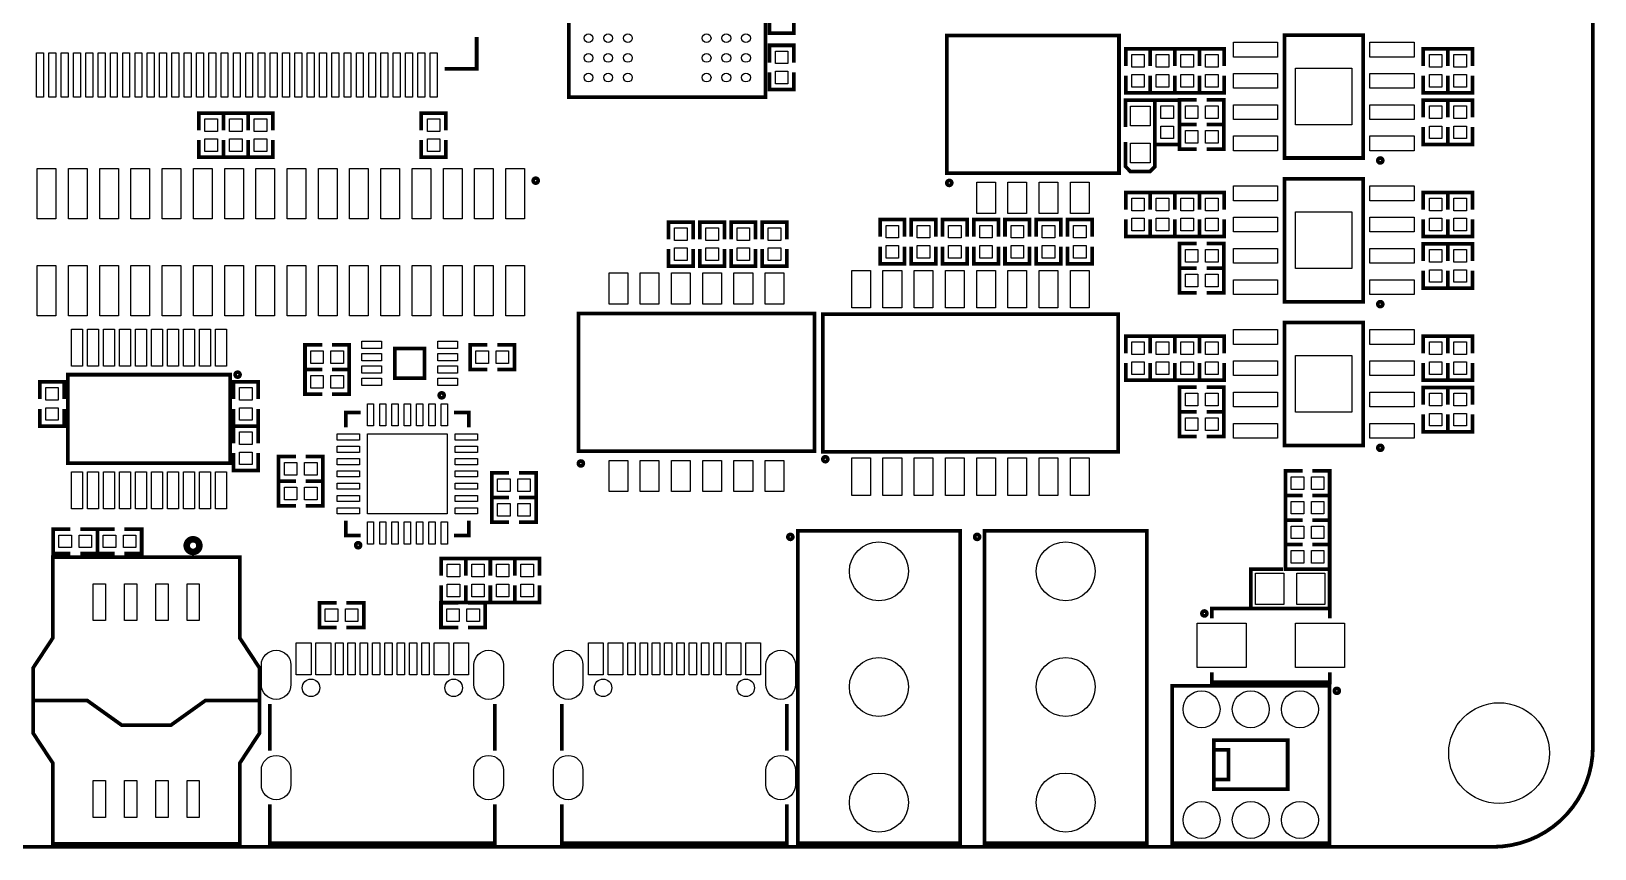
# Model space of a CAD drawing. Extents: x -3 to 4403, y -3 to 3388.
# Drawn here: x 1900 to 4403, y -3 to 1306 of the extents above; entities that cross this region are included whole.
import ezdxf

# ---------------------------------------------------------------- set-up
doc = ezdxf.new("R2010")
doc.units = 0
for name, color, linetype in [('BG_OUTLINE', 3, 'CONTINUOUS'), ('PG_SILKSCREEN_TOP', 85, 'CONTINUOUS'), ('PIN_TOP', 12, 'CONTINUOUS')]:
    doc.layers.add(name, color=color, linetype=linetype)

msp = doc.modelspace()

# ---------------------------------------------------------------- linework, layer by layer
at = {"layer": 'BG_OUTLINE', "const_width": 6}
msp.add_lwpolyline([(160, 0), (4240, 0, 0.414214), (4400, 160), (4400, 3224, 0.414214), (4240, 3384), (160, 3384, 0.414214), (0, 3224), (0, 160, 0.414214), (160, 0)], format="xyb", dxfattribs=at)
at = {"layer": 'PG_SILKSCREEN_TOP', "const_width": 5.91}
for points in [[(2760.93, 1199.99), (3075.89, 1199.99), (3075.89, 1514.95), (2760.93, 1514.95), (2760.93, 1199.99)], [(3121.27, 1329.88), (3121.27, 1302.32), (3081.89, 1302.32), (3081.89, 1329.88)], [(3365.93, 1299.03), (3641.53, 1299.03), (3641.53, 1078.55), (3365.93, 1078.55), (3365.93, 1299.03)], [(3906.2, 1102.7), (3906.2, 1299.56), (4032.18, 1299.56), (4032.18, 1102.7), (3906.2, 1102.7)], [(2613.39, 1296.44), (2613.39, 1245.25), (2562.2, 1245.25)], [(3081.89, 1255.5), (3081.89, 1283.06), (3121.27, 1283.06), (3121.27, 1255.5)], [(3652.23, 1250.14), (3652.23, 1277.7), (3691.61, 1277.7), (3691.61, 1250.14)], [(3691.61, 1250.14), (3691.61, 1277.7), (3730.99, 1277.7), (3730.99, 1250.14)], [(3730.99, 1250.14), (3730.99, 1277.7), (3770.37, 1277.7), (3770.37, 1250.14)], [(3770.37, 1250.14), (3770.37, 1277.7), (3809.75, 1277.7), (3809.75, 1250.14)], [(4128.63, 1250.14), (4128.63, 1277.7), (4168.01, 1277.7), (4168.01, 1250.14)], [(4168.01, 1250.14), (4168.01, 1277.7), (4207.39, 1277.7), (4207.39, 1250.14)], [(3081.89, 1239.76), (3081.89, 1212.2), (3121.27, 1212.2), (3121.27, 1239.76)], [(3652.23, 1234.4), (3652.23, 1206.84), (3691.61, 1206.84), (3691.61, 1234.4)], [(3691.61, 1234.4), (3691.61, 1206.84), (3730.99, 1206.84), (3730.99, 1234.4)], [(3730.99, 1234.4), (3730.99, 1206.84), (3770.37, 1206.84), (3770.37, 1234.4)], [(3770.37, 1234.4), (3770.37, 1206.84), (3809.75, 1206.84), (3809.75, 1234.4)], [(4128.63, 1234.4), (4128.63, 1206.84), (4168.01, 1206.84), (4168.01, 1234.4)], [(4168.01, 1234.4), (4168.01, 1206.84), (4207.39, 1206.84), (4207.39, 1234.4)], [(2208.26, 1147.14), (2208.26, 1174.7), (2168.88, 1174.7), (2168.88, 1147.14)], [(2247.64, 1147.14), (2247.64, 1174.7), (2208.26, 1174.7), (2208.26, 1147.14)], [(2287.02, 1147.14), (2287.02, 1174.7), (2247.64, 1174.7), (2247.64, 1147.14)], [(2564.18, 1147.14), (2564.18, 1174.7), (2524.8, 1174.7), (2524.8, 1147.14)], [(3651.83, 1152.11), (3651.83, 1195.42), (3699.07, 1195.42), (3699.07, 1152.11)], [(3699.07, 1167.86), (3699.07, 1195.42), (3738.45, 1195.42), (3738.45, 1167.86)], [(3766.05, 1195.82), (3738.49, 1195.82), (3738.49, 1156.44), (3766.05, 1156.44)], [(3781.79, 1195.82), (3809.35, 1195.82), (3809.35, 1156.44), (3781.79, 1156.44)], [(4128.63, 1167.86), (4128.63, 1195.42), (4168.01, 1195.42), (4168.01, 1167.86)], [(4168.01, 1167.86), (4168.01, 1195.42), (4207.39, 1195.42), (4207.39, 1167.86)], [(3699.07, 1152.12), (3699.07, 1124.56), (3738.45, 1124.56), (3738.45, 1152.12)], [(3766.05, 1117.06), (3738.49, 1117.06), (3738.49, 1156.44), (3766.05, 1156.44)], [(3781.79, 1117.06), (3809.35, 1117.06), (3809.35, 1156.44), (3781.79, 1156.44)], [(4128.63, 1152.12), (4128.63, 1124.56), (4168.01, 1124.56), (4168.01, 1152.12)], [(4168.01, 1152.12), (4168.01, 1124.56), (4207.39, 1124.56), (4207.39, 1152.12)], [(2208.26, 1131.4), (2208.26, 1103.84), (2168.88, 1103.84), (2168.88, 1131.4)], [(2247.64, 1131.4), (2247.64, 1103.84), (2208.26, 1103.84), (2208.26, 1131.4)], [(2287.02, 1131.4), (2287.02, 1103.84), (2247.64, 1103.84), (2247.64, 1131.4)], [(2564.18, 1131.4), (2564.18, 1103.84), (2524.8, 1103.84), (2524.8, 1131.4)], [(3699.07, 1128.49), (3699.07, 1089.12), (3691.2, 1081.24), (3659.7, 1081.24), (3651.83, 1089.12), (3651.83, 1128.49)], [(3906.2, 872.7), (3906.2, 1069.56), (4032.18, 1069.56), (4032.18, 872.7), (3906.2, 872.7)], [(3652.23, 1020.14), (3652.23, 1047.7), (3691.61, 1047.7), (3691.61, 1020.14)], [(3691.61, 1020.14), (3691.61, 1047.7), (3730.99, 1047.7), (3730.99, 1020.14)], [(3730.99, 1020.14), (3730.99, 1047.7), (3770.37, 1047.7), (3770.37, 1020.14)], [(3770.37, 1020.14), (3770.37, 1047.7), (3809.75, 1047.7), (3809.75, 1020.14)], [(4128.63, 1020.14), (4128.63, 1047.7), (4168.01, 1047.7), (4168.01, 1020.14)], [(4168.01, 1020.14), (4168.01, 1047.7), (4207.39, 1047.7), (4207.39, 1020.14)], [(2920.53, 972.65), (2920.53, 1000.21), (2959.91, 1000.21), (2959.91, 972.65)], [(2970.53, 972.65), (2970.53, 1000.21), (3009.91, 1000.21), (3009.91, 972.65)], [(3020.53, 972.65), (3020.53, 1000.21), (3059.91, 1000.21), (3059.91, 972.65)], [(3070.53, 972.65), (3070.53, 1000.21), (3109.91, 1000.21), (3109.91, 972.65)], [(3259.04, 976.58), (3259.04, 1004.14), (3298.42, 1004.14), (3298.42, 976.58)], [(3309.04, 976.58), (3309.04, 1004.14), (3348.42, 1004.14), (3348.42, 976.58)], [(3359.04, 976.58), (3359.04, 1004.14), (3398.42, 1004.14), (3398.42, 976.58)], [(3409.04, 976.58), (3409.04, 1004.14), (3448.42, 1004.14), (3448.42, 976.58)], [(3459.04, 976.58), (3459.04, 1004.14), (3498.42, 1004.14), (3498.42, 976.58)], [(3509.04, 976.58), (3509.04, 1004.14), (3548.42, 1004.14), (3548.42, 976.58)], [(3559.04, 976.58), (3559.04, 1004.14), (3598.42, 1004.14), (3598.42, 976.58)], [(3652.23, 1004.4), (3652.23, 976.84), (3691.61, 976.84), (3691.61, 1004.4)], [(3691.61, 1004.4), (3691.61, 976.84), (3730.99, 976.84), (3730.99, 1004.4)], [(3730.99, 1004.4), (3730.99, 976.84), (3770.37, 976.84), (3770.37, 1004.4)], [(3770.37, 1004.4), (3770.37, 976.84), (3809.75, 976.84), (3809.75, 1004.4)], [(4128.63, 1004.4), (4128.63, 976.84), (4168.01, 976.84), (4168.01, 1004.4)], [(4168.01, 1004.4), (4168.01, 976.84), (4207.39, 976.84), (4207.39, 1004.4)], [(2920.53, 956.91), (2920.53, 929.35), (2959.91, 929.35), (2959.91, 956.91)], [(2970.53, 956.91), (2970.53, 929.35), (3009.91, 929.35), (3009.91, 956.91)], [(3020.53, 956.91), (3020.53, 929.35), (3059.91, 929.35), (3059.91, 956.91)], [(3070.53, 956.91), (3070.53, 929.35), (3109.91, 929.35), (3109.91, 956.91)], [(3259.04, 960.84), (3259.04, 933.28), (3298.42, 933.28), (3298.42, 960.84)], [(3309.04, 960.84), (3309.04, 933.28), (3348.42, 933.28), (3348.42, 960.84)], [(3359.04, 960.84), (3359.04, 933.28), (3398.42, 933.28), (3398.42, 960.84)], [(3409.04, 960.84), (3409.04, 933.28), (3448.42, 933.28), (3448.42, 960.84)], [(3459.04, 960.84), (3459.04, 933.28), (3498.42, 933.28), (3498.42, 960.84)], [(3509.04, 960.84), (3509.04, 933.28), (3548.42, 933.28), (3548.42, 960.84)], [(3559.04, 960.84), (3559.04, 933.28), (3598.42, 933.28), (3598.42, 960.84)], [(3766.05, 965.82), (3738.49, 965.82), (3738.49, 926.44), (3766.05, 926.44)], [(3781.79, 965.82), (3809.35, 965.82), (3809.35, 926.44), (3781.79, 926.44)], [(4128.63, 937.86), (4128.63, 965.42), (4168.01, 965.42), (4168.01, 937.86)], [(4168.01, 937.86), (4168.01, 965.42), (4207.39, 965.42), (4207.39, 937.86)], [(3766.05, 887.06), (3738.49, 887.06), (3738.49, 926.44), (3766.05, 926.44)], [(3781.79, 887.06), (3809.35, 887.06), (3809.35, 926.44), (3781.79, 926.44)], [(4128.63, 922.12), (4128.63, 894.56), (4168.01, 894.56), (4168.01, 922.12)], [(4168.01, 922.12), (4168.01, 894.56), (4207.39, 894.56), (4207.39, 922.12)], [(2776.24, 853.88), (3154.2, 853.88), (3154.2, 633.4), (2776.24, 633.4), (2776.24, 853.88)], [(3167.51, 852.81), (3639.95, 852.81), (3639.95, 632.33), (3167.51, 632.33), (3167.51, 852.81)], [(3906.2, 642.7), (3906.2, 839.56), (4032.18, 839.56), (4032.18, 642.7), (3906.2, 642.7)], [(2366.17, 803.5), (2338.61, 803.5), (2338.61, 764.12), (2366.17, 764.12)], [(2381.91, 803.5), (2409.47, 803.5), (2409.47, 764.12), (2381.91, 764.12)], [(2630.49, 764.12), (2602.93, 764.12), (2602.93, 803.5), (2630.49, 803.5)], [(2646.23, 764.12), (2673.79, 764.12), (2673.79, 803.5), (2646.23, 803.5)], [(3652.23, 790.14), (3652.23, 817.7), (3691.61, 817.7), (3691.61, 790.14)], [(3691.61, 790.14), (3691.61, 817.7), (3730.99, 817.7), (3730.99, 790.14)], [(3730.99, 790.14), (3730.99, 817.7), (3770.37, 817.7), (3770.37, 790.14)], [(3770.37, 790.14), (3770.37, 817.7), (3809.75, 817.7), (3809.75, 790.14)], [(4128.63, 790.14), (4128.63, 817.7), (4168.01, 817.7), (4168.01, 790.14)], [(4168.01, 790.14), (4168.01, 817.7), (4207.39, 817.7), (4207.39, 790.14)], [(2482.58, 750.35), (2482.58, 797.59), (2529.82, 797.59), (2529.82, 750.35), (2482.58, 750.35)], [(3652.23, 774.4), (3652.23, 746.84), (3691.61, 746.84), (3691.61, 774.4)], [(3691.61, 774.4), (3691.61, 746.84), (3730.99, 746.84), (3730.99, 774.4)], [(3730.99, 774.4), (3730.99, 746.84), (3770.37, 746.84), (3770.37, 774.4)], [(3770.37, 774.4), (3770.37, 746.84), (3809.75, 746.84), (3809.75, 774.4)], [(4128.63, 774.4), (4128.63, 746.84), (4168.01, 746.84), (4168.01, 774.4)], [(4168.01, 774.4), (4168.01, 746.84), (4207.39, 746.84), (4207.39, 774.4)], [(2218.92, 755.87), (2218.92, 614.13), (1959.08, 614.13), (1959.08, 755.87), (2218.92, 755.87)], [(2366.17, 724.74), (2338.61, 724.74), (2338.61, 764.12), (2366.17, 764.12)], [(2381.91, 724.74), (2409.47, 724.74), (2409.47, 764.12), (2381.91, 764.12)], [(1913.94, 716.87), (1913.94, 744.43), (1953.32, 744.43), (1953.32, 716.87)], [(2224.31, 716.87), (2224.31, 744.43), (2263.69, 744.43), (2263.69, 716.87)], [(3766.05, 735.82), (3738.49, 735.82), (3738.49, 696.44), (3766.05, 696.44)], [(3781.79, 735.82), (3809.35, 735.82), (3809.35, 696.44), (3781.79, 696.44)], [(4128.63, 707.86), (4128.63, 735.42), (4168.01, 735.42), (4168.01, 707.86)], [(4168.01, 707.86), (4168.01, 735.42), (4207.39, 735.42), (4207.39, 707.86)], [(1913.94, 701.13), (1913.94, 673.57), (1953.32, 673.57), (1953.32, 701.13)], [(2224.31, 701.13), (2224.31, 673.57), (2263.69, 673.57), (2263.69, 701.13)], [(2224.31, 646.01), (2224.31, 673.57), (2263.69, 673.57), (2263.69, 646.01)], [(2404.03, 671.8), (2404.03, 695.43), (2427.66, 695.43)], [(2577.26, 695.43), (2600.89, 695.43), (2600.89, 671.8)], [(3766.05, 657.06), (3738.49, 657.06), (3738.49, 696.44), (3766.05, 696.44)], [(3781.79, 657.06), (3809.35, 657.06), (3809.35, 696.44), (3781.79, 696.44)], [(4128.63, 692.12), (4128.63, 664.56), (4168.01, 664.56), (4168.01, 692.12)], [(4168.01, 692.12), (4168.01, 664.56), (4207.39, 664.56), (4207.39, 692.12)], [(2224.31, 630.27), (2224.31, 602.71), (2263.69, 602.71), (2263.69, 630.27)], [(2323.96, 585.45), (2296.4, 585.45), (2296.4, 624.83), (2323.96, 624.83)], [(2339.7, 585.45), (2367.26, 585.45), (2367.26, 624.83), (2339.7, 624.83)], [(2665.22, 598.57), (2637.66, 598.57), (2637.66, 559.19), (2665.22, 559.19)], [(2680.96, 598.57), (2708.52, 598.57), (2708.52, 559.19), (2680.96, 559.19)], [(3935.44, 601.96), (3907.88, 601.96), (3907.88, 562.58), (3935.44, 562.58)], [(3951.18, 601.96), (3978.74, 601.96), (3978.74, 562.58), (3951.18, 562.58)], [(2323.96, 546.07), (2296.4, 546.07), (2296.4, 585.45), (2323.96, 585.45)], [(2339.7, 546.07), (2367.26, 546.07), (2367.26, 585.45), (2339.7, 585.45)], [(2665.22, 559.19), (2637.66, 559.19), (2637.66, 519.81), (2665.22, 519.81)], [(2680.96, 559.19), (2708.52, 559.19), (2708.52, 519.81), (2680.96, 519.81)], [(3935.44, 562.58), (3907.88, 562.58), (3907.88, 523.2), (3935.44, 523.2)], [(3951.18, 562.58), (3978.74, 562.58), (3978.74, 523.2), (3951.18, 523.2)], [(3935.44, 523.2), (3907.88, 523.2), (3907.88, 483.82), (3935.44, 483.82)], [(3951.18, 523.2), (3978.74, 523.2), (3978.74, 483.82), (3951.18, 483.82)], [(1963.01, 508.7), (1935.45, 508.7), (1935.45, 469.32), (1963.01, 469.32)], [(1978.75, 508.7), (2006.31, 508.7), (2006.31, 469.32), (1978.75, 469.32)], [(2033.87, 508.7), (2006.31, 508.7), (2006.31, 469.32), (2033.87, 469.32)], [(2049.61, 508.7), (2077.17, 508.7), (2077.17, 469.32), (2049.61, 469.32)], [(2427.66, 498.57), (2404.03, 498.57), (2404.03, 522.2)], [(2600.89, 522.2), (2600.89, 498.57), (2577.26, 498.57)], [(3127.27, 6.02), (3387.11, 6.02), (3387.11, 506.02), (3127.27, 506.02), (3127.27, 6.02)], [(3426.27, 6.02), (3686.11, 6.02), (3686.11, 506.02), (3426.27, 506.02), (3426.27, 6.02)], [(3935.44, 483.82), (3907.88, 483.82), (3907.88, 444.44), (3935.44, 444.44)], [(3951.18, 483.82), (3978.74, 483.82), (3978.74, 444.44), (3951.18, 444.44)], [(2234.22, 463.72), (2234.22, 334.39), (2265.71, 286.55), (2265.71, 181.83), (2234.22, 133.99), (2234.22, 4.66), (1935, 4.66), (1935, 133.99), (1903.51, 181.83), (1903.51, 286.55), (1935, 334.39), (1935, 463.72), (2234.22, 463.72)], [(2595.87, 434.24), (2595.87, 461.8), (2556.49, 461.8), (2556.49, 434.24)], [(2635.25, 434.24), (2635.25, 461.8), (2595.87, 461.8), (2595.87, 434.24)], [(2635.25, 434.24), (2635.25, 461.8), (2674.63, 461.8), (2674.63, 434.24)], [(2674.63, 434.24), (2674.63, 461.8), (2714.01, 461.8), (2714.01, 434.24)], [(3903.94, 444.44), (3852.76, 444.44), (3852.76, 381.44), (3903.94, 381.44)], [(3927.56, 381.44), (3978.74, 381.44), (3978.74, 444.44), (3927.56, 444.44)], [(2595.87, 418.5), (2595.87, 390.94), (2556.49, 390.94), (2556.49, 418.5)], [(2635.25, 418.5), (2635.25, 390.94), (2595.87, 390.94), (2595.87, 418.5)], [(2635.25, 418.5), (2635.25, 390.94), (2674.63, 390.94), (2674.63, 418.5)], [(2674.63, 418.5), (2674.63, 390.94), (2714.01, 390.94), (2714.01, 418.5)], [(2389.24, 390.72), (2361.68, 390.72), (2361.68, 351.34), (2389.24, 351.34)], [(2404.98, 390.72), (2432.54, 390.72), (2432.54, 351.34), (2404.98, 351.34)], [(2583.86, 390.72), (2556.3, 390.72), (2556.3, 351.34), (2583.86, 351.34)], [(2599.6, 390.72), (2627.16, 390.72), (2627.16, 351.34), (2599.6, 351.34)], [(3790.02, 365.74), (3790.02, 381.49), (3979, 381.49), (3979, 365.74)], [(3790.02, 279.12), (3790.02, 263.37), (3979, 263.37), (3979, 279.12)], [(3966.6, 5.64), (3726.45, 5.64), (3726.45, 257.6), (3978.41, 257.6), (3978.41, 5.64), (3966.6, 5.64)], [(2265.71, 234.19), (2179.1, 234.19), (2123.98, 194.82), (2045.24, 194.82), (1990.12, 234.19), (1903.51, 234.19)], [(2282.46, 228.51), (2282.46, 153.86)], [(2642.46, 153.86), (2642.46, 228.51)], [(2749.95, 228.51), (2749.95, 153.86)], [(3109.95, 153.86), (3109.95, 228.51)], [(3911.49, 170.99), (3793.37, 170.99), (3793.37, 92.25), (3911.49, 92.25), (3911.49, 170.99)], [(3793.37, 108), (3817, 108), (3817, 155.24), (3793.37, 155.24)], [(2282.46, 67.88), (2282.46, 5.95), (2642.46, 5.95), (2642.46, 67.88)], [(2749.95, 67.88), (2749.95, 5.95), (3109.95, 5.95), (3109.95, 67.88)]]:
    msp.add_lwpolyline(points, dxfattribs=at)
for points in [[(4063.67, 1098.77, 0.999439), (4055.81, 1098.77, 1.000561), (4063.67, 1098.77)], [(2711.81, 1066.43, 1.00005), (2703.94, 1066.42, 0.99995), (2711.81, 1066.43)], [(3373.81, 1062.81, 1.000189), (3365.93, 1062.8, 0.999811), (3373.81, 1062.81)], [(4063.67, 868.77, 0.999439), (4055.81, 868.77, 1.000561), (4063.67, 868.77)], [(2234.67, 755.87, 1.000289), (2226.79, 755.86, 0.999711), (2234.67, 755.87)], [(2561.32, 722.79, 0.99972), (2553.44, 722.79, 1.00028), (2561.32, 722.79)], [(3175.38, 620.52, 0.99943), (3167.51, 620.53, 1.00057), (3175.38, 620.52)], [(4063.67, 638.77, 0.999439), (4055.81, 638.77, 1.000561), (4063.67, 638.77)], [(2784.12, 613.72, 0.99968), (2776.24, 613.72, 1.00032), (2784.12, 613.72)], [(3119.39, 496.18, 1.000632), (3111.53, 496.17, 0.999368), (3119.39, 496.18)], [(3418.39, 496.18, 1.000632), (3410.53, 496.17, 0.999368), (3418.39, 496.18)], [(2171.86, 482.22, 1.00012), (2146.97, 482.22, 0.99988), (2171.86, 482.22)], [(2167.29, 482.22, 1.00019), (2151.54, 482.22, 0.99981), (2167.29, 482.22)], [(2427.65, 482.83, 1.000451), (2419.79, 482.82, 0.999549), (2427.65, 482.83)], [(3782.15, 373.61, 1.00028), (3774.27, 373.61, 0.99972), (3782.15, 373.61)], [(3994.16, 249.73, 1.00006), (3986.29, 249.73, 0.99994), (3994.16, 249.73)]]:
    msp.add_lwpolyline(points, format="xyb", dxfattribs=at)
at = {"layer": 'PIN_TOP'}
for points in [[(3895.495, 1287.94), (3895.495, 1264.32), (3824.625, 1264.32), (3824.625, 1287.94)], [(4113.755, 1287.94), (4113.755, 1264.32), (4042.885, 1264.32), (4042.885, 1287.94)], [(1920.08, 1199.975), (1909.06, 1199.975), (1909.06, 1270.845), (1920.08, 1270.845)], [(1939.76, 1199.975), (1928.74, 1199.975), (1928.74, 1270.845), (1939.76, 1270.845)], [(1959.45, 1199.975), (1948.43, 1199.975), (1948.43, 1270.845), (1959.45, 1270.845)], [(1979.13, 1199.975), (1968.11, 1199.975), (1968.11, 1270.845), (1979.13, 1270.845)], [(1998.82, 1199.975), (1987.8, 1199.975), (1987.8, 1270.845), (1998.82, 1270.845)], [(2018.5, 1199.975), (2007.48, 1199.975), (2007.48, 1270.845), (2018.5, 1270.845)], [(2038.19, 1199.975), (2027.17, 1199.975), (2027.17, 1270.845), (2038.19, 1270.845)], [(2057.87, 1199.975), (2046.85, 1199.975), (2046.85, 1270.845), (2057.87, 1270.845)], [(2077.56, 1199.975), (2066.54, 1199.975), (2066.54, 1270.845), (2077.56, 1270.845)], [(2097.24, 1199.975), (2086.22, 1199.975), (2086.22, 1270.845), (2097.24, 1270.845)], [(2116.93, 1199.975), (2105.91, 1199.975), (2105.91, 1270.845), (2116.93, 1270.845)], [(2136.61, 1199.975), (2125.59, 1199.975), (2125.59, 1270.845), (2136.61, 1270.845)], [(2156.3, 1199.975), (2145.28, 1199.975), (2145.28, 1270.845), (2156.3, 1270.845)], [(2175.98, 1199.975), (2164.96, 1199.975), (2164.96, 1270.845), (2175.98, 1270.845)], [(2195.67, 1199.975), (2184.65, 1199.975), (2184.65, 1270.845), (2195.67, 1270.845)], [(2215.35, 1199.975), (2204.33, 1199.975), (2204.33, 1270.845), (2215.35, 1270.845)], [(2235.04, 1199.975), (2224.02, 1199.975), (2224.02, 1270.845), (2235.04, 1270.845)], [(2254.72, 1199.975), (2243.7, 1199.975), (2243.7, 1270.845), (2254.72, 1270.845)], [(2274.41, 1199.975), (2263.39, 1199.975), (2263.39, 1270.845), (2274.41, 1270.845)], [(2294.09, 1199.975), (2283.07, 1199.975), (2283.07, 1270.845), (2294.09, 1270.845)], [(2313.78, 1199.975), (2302.76, 1199.975), (2302.76, 1270.845), (2313.78, 1270.845)], [(2333.46, 1199.975), (2322.44, 1199.975), (2322.44, 1270.845), (2333.46, 1270.845)], [(2353.15, 1199.975), (2342.13, 1199.975), (2342.13, 1270.845), (2353.15, 1270.845)], [(2372.83, 1199.975), (2361.81, 1199.975), (2361.81, 1270.845), (2372.83, 1270.845)], [(2392.52, 1199.975), (2381.5, 1199.975), (2381.5, 1270.845), (2392.52, 1270.845)], [(2412.2, 1199.975), (2401.18, 1199.975), (2401.18, 1270.845), (2412.2, 1270.845)], [(2431.89, 1199.975), (2420.87, 1199.975), (2420.87, 1270.845), (2431.89, 1270.845)], [(2451.57, 1199.975), (2440.55, 1199.975), (2440.55, 1270.845), (2451.57, 1270.845)], [(2471.26, 1199.975), (2460.24, 1199.975), (2460.24, 1270.845), (2471.26, 1270.845)], [(2490.94, 1199.975), (2479.92, 1199.975), (2479.92, 1270.845), (2490.94, 1270.845)], [(2510.63, 1199.975), (2499.61, 1199.975), (2499.61, 1270.845), (2510.63, 1270.845)], [(2530.31, 1199.975), (2519.29, 1199.975), (2519.29, 1270.845), (2530.31, 1270.845)], [(2550, 1199.975), (2538.98, 1199.975), (2538.98, 1270.845), (2550, 1270.845)], [(3111.62, 1253.73), (3091.54, 1253.73), (3091.54, 1273.81), (3111.62, 1273.81)], [(3681.96, 1248.37), (3661.88, 1248.37), (3661.88, 1268.45), (3681.96, 1268.45)], [(3721.34, 1248.37), (3701.26, 1248.37), (3701.26, 1268.45), (3721.34, 1268.45)], [(3760.72, 1248.37), (3740.64, 1248.37), (3740.64, 1268.45), (3760.72, 1268.45)], [(3800.1, 1248.37), (3780.02, 1248.37), (3780.02, 1268.45), (3800.1, 1268.45)], [(4158.36, 1248.37), (4138.28, 1248.37), (4138.28, 1268.45), (4158.36, 1268.45)], [(4197.74, 1248.37), (4177.66, 1248.37), (4177.66, 1268.45), (4197.74, 1268.45)], [(3111.62, 1221.45), (3091.54, 1221.45), (3091.54, 1241.53), (3111.62, 1241.53)], [(3681.96, 1216.09), (3661.88, 1216.09), (3661.88, 1236.17), (3681.96, 1236.17)], [(3721.34, 1216.09), (3701.26, 1216.09), (3701.26, 1236.17), (3721.34, 1236.17)], [(3760.72, 1216.09), (3740.64, 1216.09), (3740.64, 1236.17), (3760.72, 1236.17)], [(3800.1, 1216.09), (3780.02, 1216.09), (3780.02, 1236.17), (3800.1, 1236.17)], [(3895.495, 1237.94), (3895.495, 1214.32), (3824.625, 1214.32), (3824.625, 1237.94)], [(4014.465, 1155.855), (3923.915, 1155.855), (3923.915, 1246.405), (4014.465, 1246.405)], [(4113.755, 1237.94), (4113.755, 1214.32), (4042.885, 1214.32), (4042.885, 1237.94)], [(4158.36, 1216.09), (4138.28, 1216.09), (4138.28, 1236.17), (4158.36, 1236.17)], [(4197.74, 1216.09), (4177.66, 1216.09), (4177.66, 1236.17), (4197.74, 1236.17)], [(3691.2, 1154.08), (3659.7, 1154.08), (3659.7, 1185.58), (3691.2, 1185.58)], [(3728.8, 1166.09), (3708.72, 1166.09), (3708.72, 1186.17), (3728.8, 1186.17)], [(3747.74, 1166.09), (3747.74, 1186.17), (3767.82, 1186.17), (3767.82, 1166.09)], [(3780.02, 1166.09), (3780.02, 1186.17), (3800.1, 1186.17), (3800.1, 1166.09)], [(3895.495, 1187.94), (3895.495, 1164.32), (3824.625, 1164.32), (3824.625, 1187.94)], [(4113.755, 1187.94), (4113.755, 1164.32), (4042.885, 1164.32), (4042.885, 1187.94)], [(4158.36, 1166.09), (4138.28, 1166.09), (4138.28, 1186.17), (4158.36, 1186.17)], [(4197.74, 1166.09), (4177.66, 1166.09), (4177.66, 1186.17), (4197.74, 1186.17)], [(2178.53, 1165.45), (2198.61, 1165.45), (2198.61, 1145.37), (2178.53, 1145.37)], [(2217.91, 1165.45), (2237.99, 1165.45), (2237.99, 1145.37), (2217.91, 1145.37)], [(2257.29, 1165.45), (2277.37, 1165.45), (2277.37, 1145.37), (2257.29, 1145.37)], [(2534.45, 1165.45), (2554.53, 1165.45), (2554.53, 1145.37), (2534.45, 1145.37)], [(3728.8, 1133.81), (3708.72, 1133.81), (3708.72, 1153.89), (3728.8, 1153.89)], [(4158.36, 1133.81), (4138.28, 1133.81), (4138.28, 1153.89), (4158.36, 1153.89)], [(4197.74, 1133.81), (4177.66, 1133.81), (4177.66, 1153.89), (4197.74, 1153.89)], [(2178.53, 1133.17), (2198.61, 1133.17), (2198.61, 1113.09), (2178.53, 1113.09)], [(2217.91, 1133.17), (2237.99, 1133.17), (2237.99, 1113.09), (2217.91, 1113.09)], [(2257.29, 1133.17), (2277.37, 1133.17), (2277.37, 1113.09), (2257.29, 1113.09)], [(2534.45, 1133.17), (2554.53, 1133.17), (2554.53, 1113.09), (2534.45, 1113.09)], [(3691.2, 1095.02), (3659.7, 1095.02), (3659.7, 1126.52), (3691.2, 1126.52)], [(3767.82, 1146.79), (3767.82, 1126.71), (3747.74, 1126.71), (3747.74, 1146.79)], [(3800.1, 1146.79), (3800.1, 1126.71), (3780.02, 1126.71), (3780.02, 1146.79)], [(3895.495, 1137.94), (3895.495, 1114.32), (3824.625, 1114.32), (3824.625, 1137.94)], [(4113.755, 1137.94), (4113.755, 1114.32), (4042.885, 1114.32), (4042.885, 1137.94)], [(1910.04, 1086.115), (1939.96, 1086.115), (1939.96, 1005.405), (1910.04, 1005.405)], [(1960.04, 1086.115), (1989.96, 1086.115), (1989.96, 1005.405), (1960.04, 1005.405)], [(2010.04, 1086.115), (2039.96, 1086.115), (2039.96, 1005.405), (2010.04, 1005.405)], [(2060.04, 1086.115), (2089.96, 1086.115), (2089.96, 1005.405), (2060.04, 1005.405)], [(2110.04, 1086.115), (2139.96, 1086.115), (2139.96, 1005.405), (2110.04, 1005.405)], [(2160.04, 1086.115), (2189.96, 1086.115), (2189.96, 1005.405), (2160.04, 1005.405)], [(2210.04, 1086.115), (2239.96, 1086.115), (2239.96, 1005.405), (2210.04, 1005.405)], [(2260.04, 1086.115), (2289.96, 1086.115), (2289.96, 1005.405), (2260.04, 1005.405)], [(2310.04, 1086.115), (2339.96, 1086.115), (2339.96, 1005.405), (2310.04, 1005.405)], [(2360.04, 1086.115), (2389.96, 1086.115), (2389.96, 1005.405), (2360.04, 1005.405)], [(2410.04, 1086.115), (2439.96, 1086.115), (2439.96, 1005.405), (2410.04, 1005.405)], [(2460.04, 1086.115), (2489.96, 1086.115), (2489.96, 1005.405), (2460.04, 1005.405)], [(2510.04, 1086.115), (2539.96, 1086.115), (2539.96, 1005.405), (2510.04, 1005.405)], [(2560.04, 1086.115), (2589.96, 1086.115), (2589.96, 1005.405), (2560.04, 1005.405)], [(2610.04, 1086.115), (2639.96, 1086.115), (2639.96, 1005.405), (2610.04, 1005.405)], [(2660.04, 1086.115), (2689.96, 1086.115), (2689.96, 1005.405), (2660.04, 1005.405)], [(3443.69, 1013.79), (3413.77, 1013.79), (3413.77, 1063.79), (3443.69, 1063.79)], [(3493.69, 1013.79), (3463.77, 1013.79), (3463.77, 1063.79), (3493.69, 1063.79)], [(3543.69, 1013.79), (3513.77, 1013.79), (3513.77, 1063.79), (3543.69, 1063.79)], [(3593.69, 1013.79), (3563.77, 1013.79), (3563.77, 1063.79), (3593.69, 1063.79)], [(3895.495, 1057.94), (3895.495, 1034.32), (3824.625, 1034.32), (3824.625, 1057.94)], [(4113.755, 1057.94), (4113.755, 1034.32), (4042.885, 1034.32), (4042.885, 1057.94)], [(3681.96, 1018.37), (3661.88, 1018.37), (3661.88, 1038.45), (3681.96, 1038.45)], [(3721.34, 1018.37), (3701.26, 1018.37), (3701.26, 1038.45), (3721.34, 1038.45)], [(3760.72, 1018.37), (3740.64, 1018.37), (3740.64, 1038.45), (3760.72, 1038.45)], [(3800.1, 1018.37), (3780.02, 1018.37), (3780.02, 1038.45), (3800.1, 1038.45)], [(4158.36, 1018.37), (4138.28, 1018.37), (4138.28, 1038.45), (4158.36, 1038.45)], [(4197.74, 1018.37), (4177.66, 1018.37), (4177.66, 1038.45), (4197.74, 1038.45)], [(3681.96, 986.09), (3661.88, 986.09), (3661.88, 1006.17), (3681.96, 1006.17)], [(3721.34, 986.09), (3701.26, 986.09), (3701.26, 1006.17), (3721.34, 1006.17)], [(3760.72, 986.09), (3740.64, 986.09), (3740.64, 1006.17), (3760.72, 1006.17)], [(3800.1, 986.09), (3780.02, 986.09), (3780.02, 1006.17), (3800.1, 1006.17)], [(3895.495, 1007.94), (3895.495, 984.32), (3824.625, 984.32), (3824.625, 1007.94)], [(4014.465, 925.855), (3923.915, 925.855), (3923.915, 1016.405), (4014.465, 1016.405)], [(4113.755, 1007.94), (4113.755, 984.32), (4042.885, 984.32), (4042.885, 1007.94)], [(4158.36, 986.09), (4138.28, 986.09), (4138.28, 1006.17), (4158.36, 1006.17)], [(4197.74, 986.09), (4177.66, 986.09), (4177.66, 1006.17), (4197.74, 1006.17)], [(2950.26, 970.88), (2930.18, 970.88), (2930.18, 990.96), (2950.26, 990.96)], [(3000.26, 970.88), (2980.18, 970.88), (2980.18, 990.96), (3000.26, 990.96)], [(3050.26, 970.88), (3030.18, 970.88), (3030.18, 990.96), (3050.26, 990.96)], [(3100.26, 970.88), (3080.18, 970.88), (3080.18, 990.96), (3100.26, 990.96)], [(3288.77, 974.81), (3268.69, 974.81), (3268.69, 994.89), (3288.77, 994.89)], [(3338.77, 974.81), (3318.69, 974.81), (3318.69, 994.89), (3338.77, 994.89)], [(3388.77, 974.81), (3368.69, 974.81), (3368.69, 994.89), (3388.77, 994.89)], [(3438.77, 974.81), (3418.69, 974.81), (3418.69, 994.89), (3438.77, 994.89)], [(3488.77, 974.81), (3468.69, 974.81), (3468.69, 994.89), (3488.77, 994.89)], [(3538.77, 974.81), (3518.69, 974.81), (3518.69, 994.89), (3538.77, 994.89)], [(3588.77, 974.81), (3568.69, 974.81), (3568.69, 994.89), (3588.77, 994.89)], [(2950.26, 938.6), (2930.18, 938.6), (2930.18, 958.68), (2950.26, 958.68)], [(3000.26, 938.6), (2980.18, 938.6), (2980.18, 958.68), (3000.26, 958.68)], [(3050.26, 938.6), (3030.18, 938.6), (3030.18, 958.68), (3050.26, 958.68)], [(3100.26, 938.6), (3080.18, 938.6), (3080.18, 958.68), (3100.26, 958.68)], [(3288.77, 942.53), (3268.69, 942.53), (3268.69, 962.61), (3288.77, 962.61)], [(3338.77, 942.53), (3318.69, 942.53), (3318.69, 962.61), (3338.77, 962.61)], [(3388.77, 942.53), (3368.69, 942.53), (3368.69, 962.61), (3388.77, 962.61)], [(3438.77, 942.53), (3418.69, 942.53), (3418.69, 962.61), (3438.77, 962.61)], [(3488.77, 942.53), (3468.69, 942.53), (3468.69, 962.61), (3488.77, 962.61)], [(3538.77, 942.53), (3518.69, 942.53), (3518.69, 962.61), (3538.77, 962.61)], [(3588.77, 942.53), (3568.69, 942.53), (3568.69, 962.61), (3588.77, 962.61)], [(3747.74, 936.09), (3747.74, 956.17), (3767.82, 956.17), (3767.82, 936.09)], [(3780.02, 936.09), (3780.02, 956.17), (3800.1, 956.17), (3800.1, 936.09)], [(3895.495, 957.94), (3895.495, 934.32), (3824.625, 934.32), (3824.625, 957.94)], [(4113.755, 957.94), (4113.755, 934.32), (4042.885, 934.32), (4042.885, 957.94)], [(4158.36, 936.09), (4138.28, 936.09), (4138.28, 956.17), (4158.36, 956.17)], [(4197.74, 936.09), (4177.66, 936.09), (4177.66, 956.17), (4197.74, 956.17)], [(1910.04, 930.595), (1939.96, 930.595), (1939.96, 849.885), (1910.04, 849.885)], [(1960.04, 930.595), (1989.96, 930.595), (1989.96, 849.885), (1960.04, 849.885)], [(2010.04, 930.595), (2039.96, 930.595), (2039.96, 849.885), (2010.04, 849.885)], [(2060.04, 930.595), (2089.96, 930.595), (2089.96, 849.885), (2060.04, 849.885)], [(2110.04, 930.595), (2139.96, 930.595), (2139.96, 849.885), (2110.04, 849.885)], [(2160.04, 930.595), (2189.96, 930.595), (2189.96, 849.885), (2160.04, 849.885)], [(2210.04, 930.595), (2239.96, 930.595), (2239.96, 849.885), (2210.04, 849.885)], [(2260.04, 930.595), (2289.96, 930.595), (2289.96, 849.885), (2260.04, 849.885)], [(2310.04, 930.595), (2339.96, 930.595), (2339.96, 849.885), (2310.04, 849.885)], [(2360.04, 930.595), (2389.96, 930.595), (2389.96, 849.885), (2360.04, 849.885)], [(2410.04, 930.595), (2439.96, 930.595), (2439.96, 849.885), (2410.04, 849.885)], [(2460.04, 930.595), (2489.96, 930.595), (2489.96, 849.885), (2460.04, 849.885)], [(2510.04, 930.595), (2539.96, 930.595), (2539.96, 849.885), (2510.04, 849.885)], [(2560.04, 930.595), (2589.96, 930.595), (2589.96, 849.885), (2560.04, 849.885)], [(2610.04, 930.595), (2639.96, 930.595), (2639.96, 849.885), (2610.04, 849.885)], [(2660.04, 930.595), (2689.96, 930.595), (2689.96, 849.885), (2660.04, 849.885)], [(2855.18, 868.64), (2825.26, 868.64), (2825.26, 918.64), (2855.18, 918.64)], [(2905.18, 868.64), (2875.26, 868.64), (2875.26, 918.64), (2905.18, 918.64)], [(2955.18, 868.64), (2925.26, 868.64), (2925.26, 918.64), (2955.18, 918.64)], [(3005.18, 868.64), (2975.26, 868.64), (2975.26, 918.64), (3005.18, 918.64)], [(3055.18, 868.64), (3025.26, 868.64), (3025.26, 918.64), (3055.18, 918.64)], [(3105.18, 868.64), (3075.26, 868.64), (3075.26, 918.64), (3105.18, 918.64)], [(3243.69, 862.65), (3213.77, 862.65), (3213.77, 922.49), (3243.69, 922.49)], [(3293.69, 862.65), (3263.77, 862.65), (3263.77, 922.49), (3293.69, 922.49)], [(3343.69, 862.65), (3313.77, 862.65), (3313.77, 922.49), (3343.69, 922.49)], [(3393.69, 862.65), (3363.77, 862.65), (3363.77, 922.49), (3393.69, 922.49)], [(3443.69, 862.65), (3413.77, 862.65), (3413.77, 922.49), (3443.69, 922.49)], [(3493.69, 862.65), (3463.77, 862.65), (3463.77, 922.49), (3493.69, 922.49)], [(3543.69, 862.65), (3513.77, 862.65), (3513.77, 922.49), (3543.69, 922.49)], [(3593.69, 862.65), (3563.77, 862.65), (3563.77, 922.49), (3593.69, 922.49)], [(3767.82, 916.79), (3767.82, 896.71), (3747.74, 896.71), (3747.74, 916.79)], [(3800.1, 916.79), (3800.1, 896.71), (3780.02, 896.71), (3780.02, 916.79)], [(3895.495, 907.94), (3895.495, 884.32), (3824.625, 884.32), (3824.625, 907.94)], [(4113.755, 907.94), (4113.755, 884.32), (4042.885, 884.32), (4042.885, 907.94)], [(4158.36, 903.81), (4138.28, 903.81), (4138.28, 923.89), (4158.36, 923.89)], [(4197.74, 903.81), (4177.66, 903.81), (4177.66, 923.89), (4197.74, 923.89)], [(1964.98, 828.7), (1982.7, 828.7), (1982.7, 769.64), (1964.98, 769.64)], [(1990.57, 828.7), (2008.29, 828.7), (2008.29, 769.64), (1990.57, 769.64)], [(2016.16, 828.7), (2033.88, 828.7), (2033.88, 769.64), (2016.16, 769.64)], [(2041.75, 828.7), (2059.47, 828.7), (2059.47, 769.64), (2041.75, 769.64)], [(2067.34, 828.7), (2085.06, 828.7), (2085.06, 769.64), (2067.34, 769.64)], [(2092.94, 828.7), (2110.66, 828.7), (2110.66, 769.64), (2092.94, 769.64)], [(2118.53, 828.7), (2136.25, 828.7), (2136.25, 769.64), (2118.53, 769.64)], [(2144.12, 828.7), (2161.84, 828.7), (2161.84, 769.64), (2144.12, 769.64)], [(2169.71, 828.7), (2187.43, 828.7), (2187.43, 769.64), (2169.71, 769.64)], [(2195.3, 828.7), (2213.02, 828.7), (2213.02, 769.64), (2195.3, 769.64)], [(3895.495, 827.94), (3895.495, 804.32), (3824.625, 804.32), (3824.625, 827.94)], [(4113.755, 827.94), (4113.755, 804.32), (4042.885, 804.32), (4042.885, 827.94)], [(2460.93, 809.405), (2460.93, 797.595), (2429.43, 797.595), (2429.43, 809.405)], [(2582.97, 809.405), (2582.97, 797.595), (2551.47, 797.595), (2551.47, 809.405)], [(3681.96, 788.37), (3661.88, 788.37), (3661.88, 808.45), (3681.96, 808.45)], [(3721.34, 788.37), (3701.26, 788.37), (3701.26, 808.45), (3721.34, 808.45)], [(3760.72, 788.37), (3740.64, 788.37), (3740.64, 808.45), (3760.72, 808.45)], [(3800.1, 788.37), (3780.02, 788.37), (3780.02, 808.45), (3800.1, 808.45)], [(4158.36, 788.37), (4138.28, 788.37), (4138.28, 808.45), (4158.36, 808.45)], [(4197.74, 788.37), (4177.66, 788.37), (4177.66, 808.45), (4197.74, 808.45)], [(2347.86, 773.77), (2347.86, 793.85), (2367.94, 793.85), (2367.94, 773.77)], [(2380.14, 773.77), (2380.14, 793.85), (2400.22, 793.85), (2400.22, 773.77)], [(2460.93, 789.715), (2460.93, 777.905), (2429.43, 777.905), (2429.43, 789.715)], [(2582.97, 789.715), (2582.97, 777.905), (2551.47, 777.905), (2551.47, 789.715)], [(2632.26, 793.85), (2632.26, 773.77), (2612.18, 773.77), (2612.18, 793.85)], [(2664.54, 793.85), (2664.54, 773.77), (2644.46, 773.77), (2644.46, 793.85)], [(3681.96, 756.09), (3661.88, 756.09), (3661.88, 776.17), (3681.96, 776.17)], [(3721.34, 756.09), (3701.26, 756.09), (3701.26, 776.17), (3721.34, 776.17)], [(3760.72, 756.09), (3740.64, 756.09), (3740.64, 776.17), (3760.72, 776.17)], [(3800.1, 756.09), (3780.02, 756.09), (3780.02, 776.17), (3800.1, 776.17)], [(3895.495, 777.94), (3895.495, 754.32), (3824.625, 754.32), (3824.625, 777.94)], [(4014.465, 695.855), (3923.915, 695.855), (3923.915, 786.405), (4014.465, 786.405)], [(4113.755, 777.94), (4113.755, 754.32), (4042.885, 754.32), (4042.885, 777.94)], [(4158.36, 756.09), (4138.28, 756.09), (4138.28, 776.17), (4158.36, 776.17)], [(4197.74, 756.09), (4177.66, 756.09), (4177.66, 776.17), (4197.74, 776.17)], [(2367.94, 754.47), (2367.94, 734.39), (2347.86, 734.39), (2347.86, 754.47)], [(2400.22, 754.47), (2400.22, 734.39), (2380.14, 734.39), (2380.14, 754.47)], [(2460.93, 770.035), (2460.93, 758.225), (2429.43, 758.225), (2429.43, 770.035)], [(2582.97, 770.035), (2582.97, 758.225), (2551.47, 758.225), (2551.47, 770.035)], [(1943.67, 715.1), (1923.59, 715.1), (1923.59, 735.18), (1943.67, 735.18)], [(2254.04, 715.1), (2233.96, 715.1), (2233.96, 735.18), (2254.04, 735.18)], [(2460.93, 750.345), (2460.93, 738.535), (2429.43, 738.535), (2429.43, 750.345)], [(2582.97, 750.345), (2582.97, 738.535), (2551.47, 738.535), (2551.47, 750.345)], [(3747.74, 706.09), (3747.74, 726.17), (3767.82, 726.17), (3767.82, 706.09)], [(3780.02, 706.09), (3780.02, 726.17), (3800.1, 726.17), (3800.1, 706.09)], [(3895.495, 727.94), (3895.495, 704.32), (3824.625, 704.32), (3824.625, 727.94)], [(4113.755, 727.94), (4113.755, 704.32), (4042.885, 704.32), (4042.885, 727.94)], [(4158.36, 706.09), (4138.28, 706.09), (4138.28, 726.17), (4158.36, 726.17)], [(4197.74, 706.09), (4177.66, 706.09), (4177.66, 726.17), (4197.74, 726.17)], [(1943.67, 682.82), (1923.59, 682.82), (1923.59, 702.9), (1943.67, 702.9)], [(2254.04, 682.82), (2233.96, 682.82), (2233.96, 702.9), (2254.04, 702.9)], [(2448.32, 673.775), (2438.48, 673.775), (2438.48, 709.205), (2448.32, 709.205)], [(2468.01, 673.775), (2458.17, 673.775), (2458.17, 709.205), (2468.01, 709.205)], [(2487.69, 673.775), (2477.85, 673.775), (2477.85, 709.205), (2487.69, 709.205)], [(2507.38, 673.775), (2497.54, 673.775), (2497.54, 709.205), (2507.38, 709.205)], [(2527.07, 673.775), (2517.23, 673.775), (2517.23, 709.205), (2527.07, 709.205)], [(2546.75, 673.775), (2536.91, 673.775), (2536.91, 709.205), (2546.75, 709.205)], [(2566.44, 673.775), (2556.6, 673.775), (2556.6, 709.205), (2566.44, 709.205)], [(3767.82, 686.79), (3767.82, 666.71), (3747.74, 666.71), (3747.74, 686.79)], [(3800.1, 686.79), (3800.1, 666.71), (3780.02, 666.71), (3780.02, 686.79)], [(3895.495, 677.94), (3895.495, 654.32), (3824.625, 654.32), (3824.625, 677.94)], [(4113.755, 677.94), (4113.755, 654.32), (4042.885, 654.32), (4042.885, 677.94)], [(4158.36, 673.81), (4138.28, 673.81), (4138.28, 693.89), (4158.36, 693.89)], [(4197.74, 673.81), (4177.66, 673.81), (4177.66, 693.89), (4197.74, 693.89)], [(2254.04, 644.24), (2233.96, 644.24), (2233.96, 664.32), (2254.04, 664.32)], [(2425.685, 660.98), (2425.685, 651.14), (2390.255, 651.14), (2390.255, 660.98)], [(2566.435, 660.975), (2566.435, 533.025), (2438.485, 533.025), (2438.485, 660.975)], [(2614.665, 660.98), (2614.665, 651.14), (2579.235, 651.14), (2579.235, 660.98)], [(2254.04, 611.96), (2233.96, 611.96), (2233.96, 632.04), (2254.04, 632.04)], [(2425.685, 641.29), (2425.685, 631.45), (2390.255, 631.45), (2390.255, 641.29)], [(2614.665, 641.29), (2614.665, 631.45), (2579.235, 631.45), (2579.235, 641.29)], [(2325.73, 615.18), (2325.73, 595.1), (2305.65, 595.1), (2305.65, 615.18)], [(2358.01, 615.18), (2358.01, 595.1), (2337.93, 595.1), (2337.93, 615.18)], [(2425.685, 621.61), (2425.685, 611.77), (2390.255, 611.77), (2390.255, 621.61)], [(2425.685, 601.92), (2425.685, 592.08), (2390.255, 592.08), (2390.255, 601.92)], [(2614.665, 621.61), (2614.665, 611.77), (2579.235, 611.77), (2579.235, 621.61)], [(2614.665, 601.92), (2614.665, 592.08), (2579.235, 592.08), (2579.235, 601.92)], [(2855.18, 568.64), (2825.26, 568.64), (2825.26, 618.64), (2855.18, 618.64)], [(2905.18, 568.64), (2875.26, 568.64), (2875.26, 618.64), (2905.18, 618.64)], [(2955.18, 568.64), (2925.26, 568.64), (2925.26, 618.64), (2955.18, 618.64)], [(3005.18, 568.64), (2975.26, 568.64), (2975.26, 618.64), (3005.18, 618.64)], [(3055.18, 568.64), (3025.26, 568.64), (3025.26, 618.64), (3055.18, 618.64)], [(3105.18, 568.64), (3075.26, 568.64), (3075.26, 618.64), (3105.18, 618.64)], [(3243.69, 562.65), (3213.77, 562.65), (3213.77, 622.49), (3243.69, 622.49)], [(3293.69, 562.65), (3263.77, 562.65), (3263.77, 622.49), (3293.69, 622.49)], [(3343.69, 562.65), (3313.77, 562.65), (3313.77, 622.49), (3343.69, 622.49)], [(3393.69, 562.65), (3363.77, 562.65), (3363.77, 622.49), (3393.69, 622.49)], [(3443.69, 562.65), (3413.77, 562.65), (3413.77, 622.49), (3443.69, 622.49)], [(3493.69, 562.65), (3463.77, 562.65), (3463.77, 622.49), (3493.69, 622.49)], [(3543.69, 562.65), (3513.77, 562.65), (3513.77, 622.49), (3543.69, 622.49)], [(3593.69, 562.65), (3563.77, 562.65), (3563.77, 622.49), (3593.69, 622.49)], [(1964.98, 600.36), (1982.7, 600.36), (1982.7, 541.3), (1964.98, 541.3)], [(1990.57, 600.36), (2008.29, 600.36), (2008.29, 541.3), (1990.57, 541.3)], [(2016.16, 600.36), (2033.88, 600.36), (2033.88, 541.3), (2016.16, 541.3)], [(2041.75, 600.36), (2059.47, 600.36), (2059.47, 541.3), (2041.75, 541.3)], [(2067.34, 600.36), (2085.06, 600.36), (2085.06, 541.3), (2067.34, 541.3)], [(2092.94, 600.36), (2110.66, 600.36), (2110.66, 541.3), (2092.94, 541.3)], [(2118.53, 600.36), (2136.25, 600.36), (2136.25, 541.3), (2118.53, 541.3)], [(2144.12, 600.36), (2161.84, 600.36), (2161.84, 541.3), (2144.12, 541.3)], [(2169.71, 600.36), (2187.43, 600.36), (2187.43, 541.3), (2169.71, 541.3)], [(2195.3, 600.36), (2213.02, 600.36), (2213.02, 541.3), (2195.3, 541.3)], [(2325.73, 575.8), (2325.73, 555.72), (2305.65, 555.72), (2305.65, 575.8)], [(2358.01, 575.8), (2358.01, 555.72), (2337.93, 555.72), (2337.93, 575.8)], [(2425.685, 582.23), (2425.685, 572.39), (2390.255, 572.39), (2390.255, 582.23)], [(2614.665, 582.23), (2614.665, 572.39), (2579.235, 572.39), (2579.235, 582.23)], [(2646.91, 568.84), (2646.91, 588.92), (2666.99, 588.92), (2666.99, 568.84)], [(2679.19, 568.84), (2679.19, 588.92), (2699.27, 588.92), (2699.27, 568.84)], [(3917.13, 572.23), (3917.13, 592.31), (3937.21, 592.31), (3937.21, 572.23)], [(3949.41, 572.23), (3949.41, 592.31), (3969.49, 592.31), (3969.49, 572.23)], [(2425.685, 562.55), (2425.685, 552.71), (2390.255, 552.71), (2390.255, 562.55)], [(2614.665, 562.55), (2614.665, 552.71), (2579.235, 552.71), (2579.235, 562.55)], [(3917.13, 532.85), (3917.13, 552.93), (3937.21, 552.93), (3937.21, 532.85)], [(3949.41, 532.85), (3949.41, 552.93), (3969.49, 552.93), (3969.49, 532.85)], [(2425.685, 542.86), (2425.685, 533.02), (2390.255, 533.02), (2390.255, 542.86)], [(2614.665, 542.86), (2614.665, 533.02), (2579.235, 533.02), (2579.235, 542.86)], [(2646.91, 529.46), (2646.91, 549.54), (2666.99, 549.54), (2666.99, 529.46)], [(2679.19, 529.46), (2679.19, 549.54), (2699.27, 549.54), (2699.27, 529.46)], [(2448.32, 484.795), (2438.48, 484.795), (2438.48, 520.225), (2448.32, 520.225)], [(2468.01, 484.795), (2458.17, 484.795), (2458.17, 520.225), (2468.01, 520.225)], [(2487.69, 484.795), (2477.85, 484.795), (2477.85, 520.225), (2487.69, 520.225)], [(2507.38, 484.795), (2497.54, 484.795), (2497.54, 520.225), (2507.38, 520.225)], [(2527.07, 484.795), (2517.23, 484.795), (2517.23, 520.225), (2527.07, 520.225)], [(2546.75, 484.795), (2536.91, 484.795), (2536.91, 520.225), (2546.75, 520.225)], [(2566.44, 484.795), (2556.6, 484.795), (2556.6, 520.225), (2566.44, 520.225)], [(3917.13, 493.47), (3917.13, 513.55), (3937.21, 513.55), (3937.21, 493.47)], [(3949.41, 493.47), (3949.41, 513.55), (3969.49, 513.55), (3969.49, 493.47)], [(1944.7, 478.97), (1944.7, 499.05), (1964.78, 499.05), (1964.78, 478.97)], [(1976.98, 478.97), (1976.98, 499.05), (1997.06, 499.05), (1997.06, 478.97)], [(2015.56, 478.97), (2015.56, 499.05), (2035.64, 499.05), (2035.64, 478.97)], [(2047.84, 478.97), (2047.84, 499.05), (2067.92, 499.05), (2067.92, 478.97)], [(2566.14, 452.55), (2586.22, 452.55), (2586.22, 432.47), (2566.14, 432.47)], [(2605.52, 452.55), (2625.6, 452.55), (2625.6, 432.47), (2605.52, 432.47)], [(2664.98, 432.47), (2644.9, 432.47), (2644.9, 452.55), (2664.98, 452.55)], [(2704.36, 432.47), (2684.28, 432.47), (2684.28, 452.55), (2704.36, 452.55)], [(3917.13, 454.09), (3917.13, 474.17), (3937.21, 474.17), (3937.21, 454.09)], [(3949.41, 454.09), (3949.41, 474.17), (3969.49, 474.17), (3969.49, 454.09)], [(3860.24, 437.94), (3905.12, 437.94), (3905.12, 387.94), (3860.24, 387.94)], [(3926.38, 437.94), (3971.26, 437.94), (3971.26, 387.94), (3926.38, 387.94)], [(2019.455, 362.14), (1999.765, 362.14), (1999.765, 421.2), (2019.455, 421.2)], [(2069.455, 362.14), (2049.765, 362.14), (2049.765, 421.2), (2069.455, 421.2)], [(2119.455, 362.14), (2099.765, 362.14), (2099.765, 421.2), (2119.455, 421.2)], [(2169.455, 362.14), (2149.765, 362.14), (2149.765, 421.2), (2169.455, 421.2)], [(2566.14, 420.27), (2586.22, 420.27), (2586.22, 400.19), (2566.14, 400.19)], [(2605.52, 420.27), (2625.6, 420.27), (2625.6, 400.19), (2605.52, 400.19)], [(2664.98, 400.19), (2644.9, 400.19), (2644.9, 420.27), (2664.98, 420.27)], [(2704.36, 400.19), (2684.28, 400.19), (2684.28, 420.27), (2704.36, 420.27)], [(2370.93, 360.99), (2370.93, 381.07), (2391.01, 381.07), (2391.01, 360.99)], [(2403.21, 360.99), (2403.21, 381.07), (2423.29, 381.07), (2423.29, 360.99)], [(2565.55, 360.99), (2565.55, 381.07), (2585.63, 381.07), (2585.63, 360.99)], [(2597.83, 360.99), (2597.83, 381.07), (2617.91, 381.07), (2617.91, 360.99)], [(3766.4, 286.99), (3766.4, 357.86), (3845.14, 357.86), (3845.14, 286.99)], [(3923.88, 286.99), (3923.88, 357.86), (4002.62, 357.86), (4002.62, 286.99)], [(2348.29, 275.44), (2324.67, 275.44), (2324.67, 326.62), (2348.29, 326.62)], [(2379.78, 275.44), (2356.16, 275.44), (2356.16, 326.62), (2379.78, 326.62)], [(2399.465, 275.44), (2387.655, 275.44), (2387.655, 326.62), (2399.465, 326.62)], [(2419.155, 275.44), (2407.345, 275.44), (2407.345, 326.62), (2419.155, 326.62)], [(2438.835, 275.44), (2427.025, 275.44), (2427.025, 326.62), (2438.835, 326.62)], [(2458.525, 275.44), (2446.715, 275.44), (2446.715, 326.62), (2458.525, 326.62)], [(2478.205, 275.44), (2466.395, 275.44), (2466.395, 326.62), (2478.205, 326.62)], [(2497.895, 275.44), (2486.085, 275.44), (2486.085, 326.62), (2497.895, 326.62)], [(2517.575, 275.44), (2505.765, 275.44), (2505.765, 326.62), (2517.575, 326.62)], [(2537.265, 275.44), (2525.455, 275.44), (2525.455, 326.62), (2537.265, 326.62)], [(2568.76, 275.44), (2545.14, 275.44), (2545.14, 326.62), (2568.76, 326.62)], [(2600.25, 275.44), (2576.63, 275.44), (2576.63, 326.62), (2600.25, 326.62)], [(2815.78, 275.44), (2792.16, 275.44), (2792.16, 326.62), (2815.78, 326.62)], [(2847.27, 275.44), (2823.65, 275.44), (2823.65, 326.62), (2847.27, 326.62)], [(2866.955, 275.44), (2855.145, 275.44), (2855.145, 326.62), (2866.955, 326.62)], [(2886.645, 275.44), (2874.835, 275.44), (2874.835, 326.62), (2886.645, 326.62)], [(2906.325, 275.44), (2894.515, 275.44), (2894.515, 326.62), (2906.325, 326.62)], [(2926.015, 275.44), (2914.205, 275.44), (2914.205, 326.62), (2926.015, 326.62)], [(2945.695, 275.44), (2933.885, 275.44), (2933.885, 326.62), (2945.695, 326.62)], [(2965.385, 275.44), (2953.575, 275.44), (2953.575, 326.62), (2965.385, 326.62)], [(2985.065, 275.44), (2973.255, 275.44), (2973.255, 326.62), (2985.065, 326.62)], [(3004.755, 275.44), (2992.945, 275.44), (2992.945, 326.62), (3004.755, 326.62)], [(3036.25, 275.44), (3012.63, 275.44), (3012.63, 326.62), (3036.25, 326.62)], [(3067.74, 275.44), (3044.12, 275.44), (3044.12, 326.62), (3067.74, 326.62)], [(2019.455, 47.18), (1999.765, 47.18), (1999.765, 106.24), (2019.455, 106.24)], [(2069.455, 47.18), (2049.765, 47.18), (2049.765, 106.24), (2069.455, 106.24)], [(2119.455, 47.18), (2099.765, 47.18), (2099.765, 106.24), (2119.455, 106.24)], [(2169.455, 47.18), (2149.765, 47.18), (2149.765, 106.24), (2169.455, 106.24)]]:
    msp.add_lwpolyline(points, close=True, dxfattribs=at)
for points in [[(2316, 291.19), (2316, 259.69, -1), (2268.76, 259.69), (2268.76, 291.19, -1)], [(2656.16, 291.19), (2656.16, 259.69, -1), (2608.92, 259.69), (2608.92, 291.19, -1)], [(2783.49, 291.19), (2783.49, 259.69, -1), (2736.25, 259.69), (2736.25, 291.19, -1)], [(3123.65, 291.19), (3123.65, 259.69, -1), (3076.41, 259.69), (3076.41, 291.19, -1)], [(2316, 122.685), (2316, 99.055, -1), (2268.76, 99.055), (2268.76, 122.685, -1)], [(2656.16, 122.685), (2656.16, 99.055, -1), (2608.92, 99.055), (2608.92, 122.685, -1)], [(2783.49, 122.685), (2783.49, 99.055, -1), (2736.25, 99.055), (2736.25, 122.685, -1)], [(3123.65, 122.685), (3123.65, 99.055, -1), (3076.41, 99.055), (3076.41, 122.685, -1)]]:
    msp.add_lwpolyline(points, format="xyb", close=True, dxfattribs=at)
for centre, radius in [((2792.43, 1294.48), 7.085), ((2823.92, 1294.48), 7.085), ((2855.42, 1294.48), 7.085), ((2981.4, 1294.48), 7.085), ((3012.9, 1294.48), 7.085), ((3044.39, 1294.48), 7.085), ((2792.43, 1262.98), 7.085), ((2823.92, 1262.98), 7.085), ((2855.42, 1262.98), 7.085), ((2981.4, 1262.98), 7.085), ((3012.9, 1262.98), 7.085), ((3044.39, 1262.98), 7.085), ((2792.43, 1231.49), 7.085), ((2823.92, 1231.49), 7.085), ((2855.42, 1231.49), 7.085), ((2981.4, 1231.49), 7.085), ((3012.9, 1231.49), 7.085), ((3044.39, 1231.49), 7.085), ((3257.19, 441.06), 47.245), ((3556.19, 441.06), 47.245), ((3257.19, 256.02), 47.245), ((3556.19, 256.02), 47.245), ((2348.29, 254.57), 13.975), ((2576.63, 254.57), 13.975), ((2815.78, 254.57), 13.975), ((3044.12, 254.57), 13.975), ((3773.69, 220.2), 29.53), ((3852.43, 220.2), 29.53), ((3931.17, 220.2), 29.53), ((4250, 150), 80.71), ((3257.19, 70.98), 47.245), ((3556.19, 70.98), 47.245), ((3773.69, 43.04), 29.53), ((3852.43, 43.04), 29.53), ((3931.17, 43.04), 29.53)]:
    msp.add_circle(centre, radius, dxfattribs=at)

doc.saveas('drawing.dxf')
